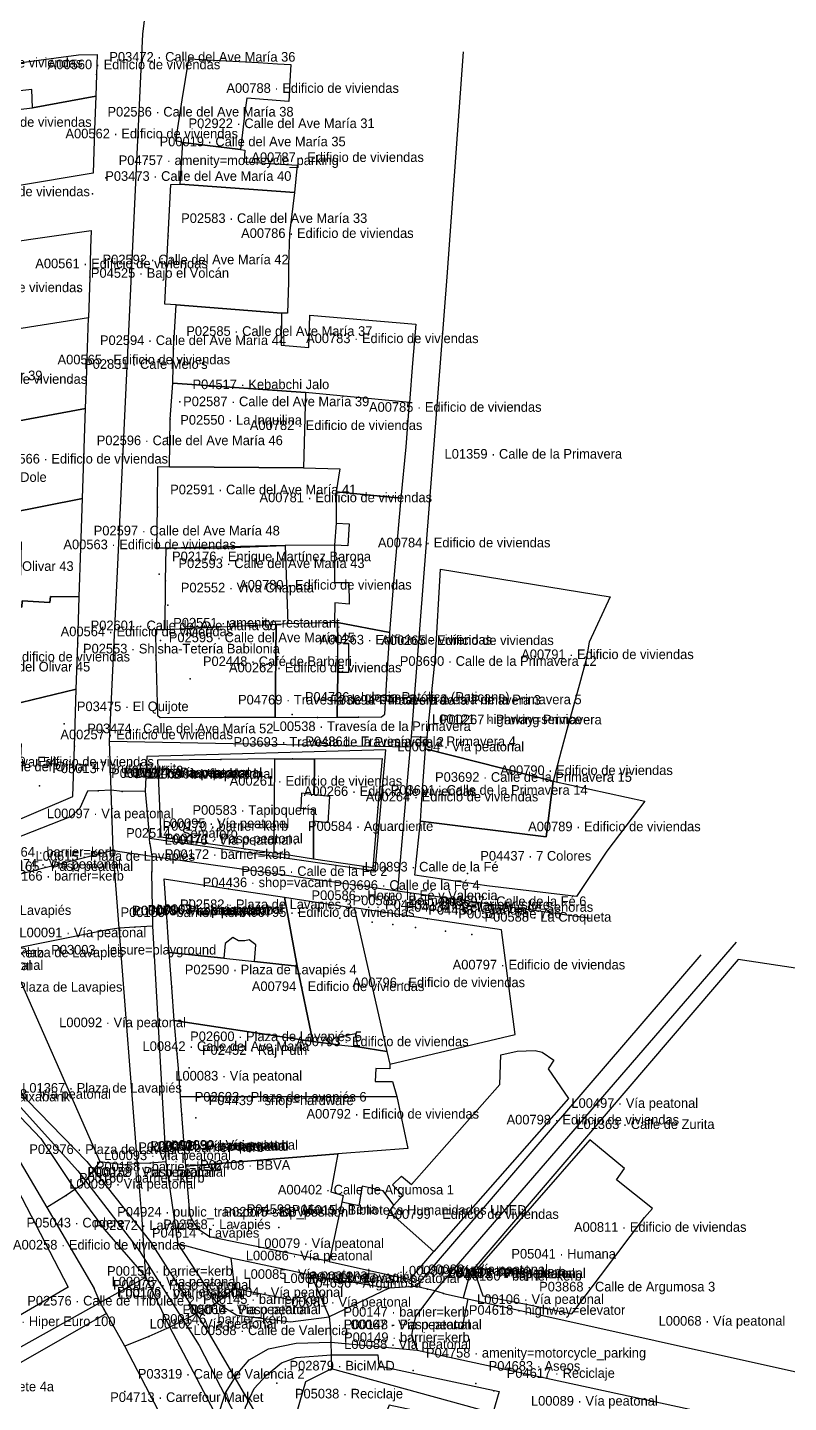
# Model space of a CAD drawing. Header units: metres. Extents: x 436207 to 441321, y 4465685 to 4475088.
# Drawn here: x 440507.6 to 440626.2, y 4473312.1 to 4473526.3 of the extents above; entities that cross this region are included whole.
import ezdxf

# ---------------------------------------------------------------- set-up
doc = ezdxf.new("R2010")
doc.units = ezdxf.units.M
for name, color, linetype, true_color in [('G_A_EDI', 7, 'CONTINUOUS', 0xa4a4a4), ('G_A_VIA', 7, 'CONTINUOUS', 0x555555), ('G_L_ACC', 7, 'CONTINUOUS', 0xe68241), ('G_L_INF', 7, 'CONTINUOUS', 0x777777), ('G_L_TRA', 7, 'CONTINUOUS', 0x376b91), ('G_L_VIA', 7, 'CONTINUOUS', 0x555555), ('G_P_ACC', 7, 'CONTINUOUS', 0xe68241), ('G_P_BAR', 7, 'CONTINUOUS', 0x333333), ('G_P_COM', 7, 'CONTINUOUS', 0xce3b37), ('G_P_EQU', 7, 'CONTINUOUS', 0x8e5aa4), ('G_P_MOB', 7, 'CONTINUOUS', 0x268c9e), ('G_P_PAT', 7, 'CONTINUOUS', 0xa63603), ('G_P_TRA', 7, 'CONTINUOUS', 0x376b91), ('G_P_UMB', 7, 'CONTINUOUS', 0x9e6a39), ('G_P_VER', 7, 'CONTINUOUS', 0x4d745d), ('T_A_EDI', 7, 'CONTINUOUS', 0xa4a4a4), ('T_L_ACC', 7, 'CONTINUOUS', 0xe68241), ('T_L_INF', 7, 'CONTINUOUS', 0x777777), ('T_L_VIA', 7, 'CONTINUOUS', 0x555555), ('T_P_ACC', 7, 'CONTINUOUS', 0xe68241), ('T_P_BAR', 7, 'CONTINUOUS', 0x333333), ('T_P_COM', 7, 'CONTINUOUS', 0xce3b37), ('T_P_EQU', 7, 'CONTINUOUS', 0x8e5aa4), ('T_P_MOB', 7, 'CONTINUOUS', 0x268c9e), ('T_P_PAT', 7, 'CONTINUOUS', 0xa63603), ('T_P_TRA', 7, 'CONTINUOUS', 0x376b91), ('T_P_UMB', 7, 'CONTINUOUS', 0x9e6a39), ('T_P_VER', 7, 'CONTINUOUS', 0x4d745d)]:
    doc.layers.add(name, color=color, linetype=linetype, true_color=true_color)

msp = doc.modelspace()

# ---------------------------------------------------------------- linework, layer by layer
at = {"layer": 'G_A_EDI'}
for points in [[(440518.47, 4473522.09), (440518.36, 4473518.96), (440518.25, 4473515.58), (440508.41, 4473513.75), (440508.28, 4473516.6), (440504.09, 4473516.17), (440504.4, 4473513.29), (440500.02, 4473512.79), (440498.9, 4473519.81), (440515.56, 4473522.04)], [(440531.81, 4473508.39), (440530.7, 4473508.61), (440531.72, 4473515.01), (440532.23, 4473518.2), (440532.75, 4473521.4), (440543.57, 4473520.81), (440546.55, 4473520.64), (440548.61, 4473520.52), (440548.44, 4473517.09), (440548.42, 4473516.67), (440548.33, 4473514.76), (440541.76, 4473515.27), (440541.54, 4473513.43), (440540.77, 4473507.28)], [(440518.25, 4473515.58), (440518.07, 4473510.41), (440517.83, 4473503.61), (440505.73, 4473501.57), (440504.4, 4473513.29), (440508.41, 4473513.75)], [(440531.39, 4473501.85), (440531.81, 4473508.39), (440540.77, 4473507.28), (440541.47, 4473507.17), (440541.34, 4473505.37), (440549.64, 4473504.81), (440549.22, 4473500.57)], [(440530.78, 4473483.1), (440529, 4473483.18), (440529.55, 4473493.83), (440529.96, 4473501.82), (440531.39, 4473501.85), (440549.22, 4473500.57), (440548.45, 4473494.19), (440548.26, 4473489.18), (440548.25, 4473486.6), (440548.1, 4473481.77), (440547.17, 4473481.76)], [(440517.54, 4473494.65), (440517.45, 4473491.89), (440517.31, 4473487.39), (440517.11, 4473481.05), (440504.66, 4473479.1), (440504.52, 4473482.48), (440502.75, 4473482.18), (440502.92, 4473478.8), (440497.07, 4473477.92), (440496.63, 4473483.47), (440499.73, 4473483.93), (440499.5, 4473486.16), (440496.47, 4473485.66), (440496.03, 4473491.1), (440499.58, 4473491.76), (440502.35, 4473492.48), (440502.41, 4473488.89), (440504.4, 4473489.23), (440504.17, 4473492.72)], [(440530.25, 4473470.88), (440530.35, 4473476.24), (440530.78, 4473483.1), (440547.17, 4473481.76), (440547.14, 4473476.79), (440551.46, 4473476.43), (440551.58, 4473481.46), (440568.09, 4473480.08), (440567.6, 4473473.98), (440567.11, 4473467.87), (440550.91, 4473469.43)], [(440516.65, 4473466.93), (440516.79, 4473471.19), (440516.9, 4473474.81), (440517.11, 4473481.05), (440504.66, 4473479.1), (440502.92, 4473478.8), (440497.07, 4473477.92), (440493.89, 4473477.34), (440494.69, 4473472.42), (440500.54, 4473473.38), (440500.72, 4473472.6), (440504.77, 4473473.24), (440504.76, 4473472.75), (440503.8, 4473472.63), (440503.76, 4473470.68), (440500.54, 4473470.04), (440500.74, 4473469.21), (440495.34, 4473468.21), (440496.17, 4473463.13), (440502.08, 4473464.21)], [(440529.73, 4473457.85), (440529.86, 4473465.28), (440530.25, 4473470.88), (440550.91, 4473469.43), (440550.59, 4473457.7)], [(440565.83, 4473452.94), (440566.6, 4473460.95), (440567.11, 4473467.87), (440550.91, 4473469.43), (440550.59, 4473457.7), (440556.27, 4473457.54), (440555.72, 4473453.92)], [(440484.21, 4473460.95), (440485.41, 4473453.49), (440486.47, 4473446.99), (440497.95, 4473449.28), (440497.74, 4473450.44), (440497.06, 4473450.35), (440496.8, 4473451.84), (440505.1, 4473453.29), (440505.37, 4473451.88), (440504.12, 4473451.51), (440504.38, 4473450.56), (440516.19, 4473452.9), (440516.4, 4473459.21), (440516.65, 4473466.93), (440502.08, 4473464.21), (440502.24, 4473463.33), (440503.45, 4473463.56), (440503.81, 4473461.84), (440495.54, 4473460.19), (440495.21, 4473462), (440496.02, 4473462.24), (440495.77, 4473463.05)], [(440529.19, 4473445.15), (440527.78, 4473445.18), (440527.84, 4473451.55), (440527.91, 4473457.91), (440529.73, 4473457.85), (440550.59, 4473457.7), (440556.27, 4473457.54), (440555.72, 4473453.92), (440555.67, 4473449.08), (440555.42, 4473445.65), (440547.77, 4473445.59)], [(440501.88, 4473444.93), (440506.63, 4473446.14), (440506.51, 4473440.97), (440502.06, 4473441.07), (440502.3, 4473436.25), (440506.75, 4473435.96), (440506.77, 4473436.94), (440511.1, 4473436.7), (440511.22, 4473437.61), (440515.67, 4473437.57), (440515.93, 4473445.15), (440516.19, 4473452.9), (440504.38, 4473450.56), (440501.68, 4473450.03)], [(440564.04, 4473432.04), (440564.77, 4473441.05), (440565.83, 4473452.94), (440555.72, 4473453.92), (440555.67, 4473449.08), (440557.72, 4473448.93), (440557.49, 4473445.53), (440555.42, 4473445.65), (440555.43, 4473439.81), (440557.65, 4473439.83), (440557.71, 4473436.44), (440555.5, 4473436.67), (440555.46, 4473433.56), (440555.91, 4473433.57)], [(440529.04, 4473432.45), (440529.13, 4473440.06), (440529.19, 4473445.15), (440538.11, 4473445.22), (440547.77, 4473445.59), (440548.19, 4473433.36), (440546.33, 4473433.26)], [(440569.62, 4473413.9), (440569.86, 4473415.71), (440571.18, 4473428.31), (440571.94, 4473441.91), (440598.36, 4473437.56), (440595.08, 4473430.53), (440594.64, 4473427.8), (440593.58, 4473423.97), (440591.62, 4473416.88), (440590.72, 4473413.6), (440589.48, 4473408.88)], [(440515.22, 4473423.19), (440515.45, 4473430.38), (440515.67, 4473437.57), (440511.22, 4473437.61), (440511.1, 4473436.7), (440506.77, 4473436.94), (440506.75, 4473435.96), (440502.3, 4473436.25), (440502.71, 4473434.6), (440502.68, 4473432.42), (440506.22, 4473432.2), (440506.11, 4473428.41), (440502.66, 4473428.5), (440502.68, 4473428.17), (440502.75, 4473426.29), (440503.03, 4473420.26), (440503.16, 4473420.31)], [(440546.33, 4473433.26), (440529.04, 4473432.45), (440527.53, 4473432.46), (440527.63, 4473428.51), (440527.87, 4473419.14), (440528.26, 4473418.78), (440538.41, 4473418.81), (440546.21, 4473418.83)], [(440546.21, 4473418.83), (440552.8, 4473418.77), (440555.85, 4473418.84), (440555.93, 4473425.78), (440555.94, 4473430.54), (440555.91, 4473433.57), (440555.46, 4473433.56), (440548.19, 4473433.36), (440546.33, 4473433.26)], [(440555.85, 4473418.84), (440559.15, 4473418.85), (440562.77, 4473418.86), (440563.29, 4473419.28), (440563.61, 4473424.83), (440564.04, 4473432.04), (440555.91, 4473433.57), (440555.94, 4473430.54), (440557.63, 4473430.37), (440557.63, 4473425.77), (440555.93, 4473425.78)], [(440504.37, 4473402.06), (440514.7, 4473406.48), (440514.93, 4473414.33), (440515.03, 4473417.75), (440515.22, 4473423.19), (440503.16, 4473420.31), (440503.6, 4473415.17), (440505.74, 4473415.54), (440505.69, 4473414.92), (440506.64, 4473414.68), (440506.51, 4473412.38), (440505.6, 4473412.44), (440505.63, 4473411.01), (440503.95, 4473410.24), (440503.99, 4473409.93), (440504.32, 4473408.01)], [(440568.85, 4473402.64), (440569.1, 4473406.76), (440569.62, 4473413.9), (440589.48, 4473408.88), (440588.41, 4473400.18)], [(440546.16, 4473412.32), (440537.71, 4473412.23), (440527.88, 4473412.13), (440528.36, 4473400.19), (440546.02, 4473397.7)], [(440546.16, 4473412.32), (440548.9, 4473412.33), (440552.34, 4473412.35), (440552.26, 4473406.73), (440550.32, 4473406.97), (440550.19, 4473404.66), (440552.24, 4473404.45), (440552.18, 4473402.69), (440552.19, 4473396.73), (440546.02, 4473397.7)], [(440552.34, 4473412.35), (440562.86, 4473412.4), (440562.2, 4473404.74), (440561.4, 4473395.35), (440552.19, 4473396.73), (440552.18, 4473402.69), (440554.43, 4473402.4), (440554.69, 4473406.48), (440552.26, 4473406.73)], [(440567.96, 4473394.23), (440568.85, 4473402.64), (440588.41, 4473400.18), (440589.48, 4473408.88), (440603.75, 4473405.72), (440597.88, 4473397.95), (440593.11, 4473390.89), (440579.19, 4473392.55)], [(440529.7, 4473382.17), (440529.38, 4473386.93), (440528.89, 4473393.62), (440538.94, 4473392.1), (440547.66, 4473390.79), (440549.61, 4473380.04), (440542.99, 4473380.74), (440543.18, 4473383.35), (440542.13, 4473384.15), (440541.47, 4473383.99), (440540.49, 4473383.98), (440539.61, 4473384.48), (440538.38, 4473383.56), (440538.21, 4473381.26)], [(440547.66, 4473390.79), (440553.29, 4473389.93), (440558.52, 4473389.13), (440563.61, 4473366.74), (440559.06, 4473367.46), (440558.71, 4473369.5), (440555.89, 4473368.94), (440556.07, 4473367.76), (440552.04, 4473368.32), (440549.61, 4473380.04)], [(440583.6, 4473369.38), (440581.44, 4473385.68), (440569.93, 4473387.41), (440558.52, 4473389.13), (440563.61, 4473366.74), (440564.06, 4473364.77)], [(440530.48, 4473371.55), (440530.12, 4473376.76), (440529.7, 4473382.17), (440538.21, 4473381.26), (440542.99, 4473380.74), (440549.61, 4473380.04), (440552.04, 4473368.32)], [(440531.47, 4473359.67), (440531.13, 4473364.12), (440530.95, 4473366.36), (440530.48, 4473371.55), (440552.04, 4473368.32), (440556.07, 4473367.76), (440559.06, 4473367.46), (440563.61, 4473366.74), (440564.06, 4473364.77), (440564.07, 4473364.05), (440561.86, 4473364.1), (440561.75, 4473362.05), (440564.46, 4473362.09), (440565.17, 4473359.72)], [(440482.55, 4473368.59), (440503.83, 4473349.57), (440513.96, 4473330.04), (440505.58, 4473325.17), (440482.54, 4473311.8), (440469.71, 4473304.35), (440465.11, 4473311.97), (440496.39, 4473330.28), (440493.12, 4473337.5), (440469, 4473359.51), (440470.17, 4473360.3), (440473.98, 4473362.79), (440475.07, 4473363.51), (440477.54, 4473361.09), (440479.57, 4473363.32), (440477.43, 4473365.19)], [(440583.9, 4473366.78), (440586.67, 4473366.88), (440587.79, 4473366.63), (440589.59, 4473365.39), (440588.71, 4473364.05), (440591.86, 4473359.42), (440570.92, 4473335.59), (440563.94, 4473341.76), (440564.66, 4473342.8), (440566.02, 4473344.3), (440564.49, 4473345.95), (440565.85, 4473347.34), (440567.43, 4473346), (440581.18, 4473361.6), (440581.33, 4473366.25)], [(440532.29, 4473348.9), (440531.67, 4473356.94), (440531.47, 4473359.67), (440565.17, 4473359.72), (440566.84, 4473351.63), (440555.98, 4473350.81)], [(440595.23, 4473352.99), (440577.24, 4473332.43), (440578.54, 4473328.66), (440585.31, 4473327.36), (440592.4, 4473325.85), (440603.74, 4473340.87), (440604.97, 4473342.3), (440599.34, 4473346.77), (440600.63, 4473348.49)], [(440532.29, 4473348.9), (440555.98, 4473350.81), (440554.85, 4473344.87), (440556.77, 4473344.31), (440556.57, 4473343.27), (440554.61, 4473334.02), (440535.97, 4473337.88), (440534.36, 4473338.95), (440533.59, 4473339.98), (440533.1, 4473340.85), (440532.88, 4473341.67)], [(440554.61, 4473334.02), (440567.19, 4473331.23), (440570.92, 4473335.59), (440563.94, 4473341.76), (440564.66, 4473342.8), (440563.02, 4473345.04), (440559.73, 4473345.77), (440559.23, 4473342.7), (440556.57, 4473343.27)]]:
    msp.add_lwpolyline(points, close=True, dxfattribs=at)
at = {"layer": 'G_A_VIA'}
msp.add_lwpolyline([(440561.25, 4473273.89), (440558.84, 4473272.63), (440556.38, 4473271.35), (440543.71, 4473299.5), (440541.28, 4473304.73), (440540.95, 4473307.36), (440541.55, 4473311.34), (440542.92, 4473314.26), (440544.84, 4473316.31), (440547.18, 4473318.25), (440549.44, 4473319.07), (440554.93, 4473319.47), (440562.21, 4473319.47), (440562.32, 4473317.76), (440581.07, 4473313.79), (440580.09, 4473310.4), (440579.5, 4473308.37), (440563.95, 4473311.62), (440561.77, 4473306.11), (440559.37, 4473300.02), (440569.28, 4473296.51)], close=True, dxfattribs=at)
at = {"layer": 'G_L_ACC'}
msp.add_lwpolyline([(440549.12, 4473327.96), (440541.79, 4473329.38)], dxfattribs=at)
at = {"layer": 'G_L_INF'}
for points in [[(440520.98, 4473398.04), (440520.64, 4473407.46), (440520.37, 4473415.1), (440525.6, 4473525.25), (440527.64, 4473541.96), (440530.52, 4473553.14), (440548.32, 4473583.88), (440576.7, 4473635.15), (440582.24, 4473672.24), (440582.8, 4473676.14), (440588.49, 4473701), (440590.74, 4473717.09), (440590.56, 4473726.34), (440585.78, 4473763.14)], [(440575.5, 4473522.47), (440572.91, 4473487.45), (440567.4, 4473415.81), (440567.22, 4473414.23), (440565.27, 4473391.78)], [(440520.37, 4473415.1), (440567.22, 4473414.23)], [(440520.98, 4473398.04), (440500.55, 4473392.87), (440492.63, 4473391.34)], [(440526.04, 4473331.61), (440525.46, 4473340.58), (440524.73, 4473349.27), (440521.91, 4473385.95), (440520.98, 4473398.04)], [(440520.98, 4473398.04), (440526.97, 4473397.19), (440565.27, 4473391.78), (440595.3, 4473387.54)], [(440481.29, 4473383.2), (440486.56, 4473377.46), (440509.68, 4473353.2), (440514.99, 4473345.24), (440519.59, 4473339.02), (440526.04, 4473331.61)], [(440618.02, 4473383.78), (440571.05, 4473329.48), (440568.06, 4473325.45), (440567.64, 4473323.76), (440567.43, 4473322.5), (440568.33, 4473320.23)], [(440375.52, 4473247.27), (440379.85, 4473249.74), (440382.42, 4473251.21), (440396.4, 4473258.73), (440456.16, 4473292.58), (440518.93, 4473327.65), (440526.04, 4473331.61)]]:
    msp.add_lwpolyline(points, dxfattribs=at)
at = {"layer": 'G_L_TRA'}
for points in [[(440389.87, 4473542.75), (440394.56, 4473518.38), (440400.67, 4473496.25), (440407.38, 4473478.23), (440418.37, 4473456.74), (440438.4, 4473425.87), (440457.65, 4473403.46), (440479.11, 4473383.63), (440492.36, 4473373.35), (440505.69, 4473361.07), (440516.87, 4473349.58), (440526.77, 4473337.07), (440535.91, 4473322.73), (440544.84, 4473307.43)], [(440387.52, 4473541.87), (440392.51, 4473517.97), (440398.62, 4473495.85), (440405.42, 4473478.16), (440416.87, 4473455.62), (440436.45, 4473424.76), (440455.9, 4473401.57), (440477.46, 4473382.22), (440491.3, 4473371.94), (440504.67, 4473360.16), (440515.45, 4473348.16), (440525, 4473335.74), (440534.38, 4473320.92), (440541.81, 4473306.45)]]:
    msp.add_lwpolyline(points, dxfattribs=at)
at = {"layer": 'G_L_VIA'}
for points in [[(440567.4, 4473415.81), (440569.86, 4473415.71)], [(440526.63, 4473399.98), (440561.78, 4473394.89), (440563.42, 4473413.72), (440526.21, 4473412.69), (440525.94, 4473407.28), (440526.63, 4473399.98)], [(440522.38, 4473407.27), (440520.64, 4473407.46), (440518.64, 4473407.35)], [(440518.64, 4473407.35), (440516.94, 4473407.28), (440515.77, 4473404.64), (440514.44, 4473403.36), (440499.06, 4473397.35), (440499.85, 4473395.09)], [(440525.94, 4473407.28), (440522.38, 4473407.27)], [(440526.66, 4473399.14), (440526.63, 4473399.98)], [(440526.66, 4473399.14), (440526.97, 4473397.19), (440526.99, 4473394.75)], [(440537.1, 4473327.59), (440531.08, 4473336.78), (440529.24, 4473349.54), (440527.16, 4473386.28), (440526.99, 4473394.75)], [(440501.05, 4473391.37), (440504.41, 4473382.55), (440518.86, 4473349.58), (440522.87, 4473349.09)], [(440524.31, 4473386.09), (440521.91, 4473385.95), (440520.11, 4473385.69)], [(440527.16, 4473386.28), (440524.31, 4473386.09)], [(440520.11, 4473385.69), (440504.41, 4473382.55), (440488.6, 4473379.39)], [(440568.15, 4473330.14), (440612.53, 4473381.78)], [(440474.76, 4473381.1), (440482.29, 4473373.68), (440505.97, 4473350.39), (440510.61, 4473342.45), (440518.01, 4473329.8)], [(440634.59, 4473315.2), (440662.3, 4473374.44), (440618.3, 4473381.08), (440576.58, 4473332.27), (440575.46, 4473328.36)], [(440518.86, 4473349.58), (440516.26, 4473346.07)], [(440526.74, 4473349.37), (440524.73, 4473349.27), (440522.87, 4473349.09)], [(440529.24, 4473349.54), (440526.74, 4473349.37)], [(440516.26, 4473346.07), (440514.99, 4473345.24), (440513.63, 4473344.32)], [(440513.63, 4473344.32), (440510.61, 4473342.45)], [(440551.79, 4473331.91), (440539.32, 4473334.57), (440531.08, 4473336.78)], [(440539.93, 4473329.85), (440539.32, 4473334.57)], [(440537.21, 4473309.66), (440529.77, 4473323.82), (440526.04, 4473331.61)], [(440551.79, 4473331.91), (440563.93, 4473329.86), (440554.58, 4473325.43), (440554.82, 4473323.44)], [(440551.79, 4473331.91), (440554.58, 4473325.43)], [(440519.55, 4473326.56), (440518.93, 4473327.65), (440518.01, 4473329.8)], [(440541.79, 4473329.38), (440539.93, 4473329.85), (440537.1, 4473327.59)], [(440569.91, 4473329.71), (440568.15, 4473330.14), (440563.93, 4473329.86)], [(440572.39, 4473329.05), (440571.05, 4473329.48), (440569.91, 4473329.71)], [(440572.39, 4473329.05), (440575.46, 4473328.36), (440576.23, 4473328.19), (440634.59, 4473315.2), (440635.45, 4473315.01)], [(440576.23, 4473328.19), (440575.25, 4473323.54), (440574.36, 4473323.72)], [(440519.92, 4473325.9), (440519.55, 4473326.56)], [(440537.1, 4473327.59), (440532.96, 4473325.41)], [(440537.1, 4473327.59), (440540.23, 4473325.66), (440548.58, 4473324.61), (440554.58, 4473325.43)], [(440522.76, 4473320.84), (440519.92, 4473325.9), (440459.98, 4473291.7), (440477.83, 4473264.7), (440521.39, 4473198.28), (440522.73, 4473197.57), (440524.68, 4473197.48), (440526.87, 4473198.37), (440551.53, 4473241.17), (440555.46, 4473248.57), (440555.44, 4473250.45), (440536.32, 4473294.81), (440535.85, 4473295.7), (440522.76, 4473320.84)], [(440532.96, 4473325.41), (440529.77, 4473323.82), (440526.51, 4473322.33)], [(440526.51, 4473322.33), (440522.76, 4473320.84)], [(440554.82, 4473323.44), (440554.86, 4473321.48), (440554.93, 4473319.47)], [(440537.21, 4473309.66), (440538.46, 4473313.57), (440540.38, 4473316.64), (440542.13, 4473318.69), (440545.18, 4473320.43), (440549.49, 4473321.31), (440554.86, 4473321.48), (440568.33, 4473320.23), (440632.85, 4473306.26), (440639.99, 4473304.71), (440772.61, 4473276.28), (440784.44, 4473273.58), (440797.22, 4473270.72), (440867.43, 4473256.26), (440873.01, 4473254.07), (440876.37, 4473251.48), (440878.9, 4473248.41)], [(440554.93, 4473319.47), (440554.98, 4473317.32)], [(440584.09, 4473217.31), (440585.77, 4473216.23), (440588.08, 4473216.74), (440589.85, 4473218.04), (440625.69, 4473295.68), (440626.77, 4473300.42), (440623.91, 4473301.18), (440580.09, 4473310.4), (440554.98, 4473317.32), (440550.93, 4473315.3), (440547.43, 4473303.3), (440548.32, 4473300.92), (440558.84, 4473272.63), (440573.39, 4473240.75), (440584.09, 4473217.31)]]:
    msp.add_lwpolyline(points, dxfattribs=at)
at = {"layer": 'G_P_ACC'}
for p in [(440520.64, 4473407.46), (440520.98, 4473398.04), (440526.97, 4473397.19), (440521.91, 4473385.95), (440524.73, 4473349.27), (440514.99, 4473345.24), (440571.05, 4473329.48), (440518.93, 4473327.65), (440529.77, 4473323.82), (440554.86, 4473321.48)]:
    msp.add_point(p, dxfattribs=at)
at = {"layer": 'G_P_BAR'}
for p in [(440518.64, 4473407.35), (440522.38, 4473407.27), (440526.66, 4473399.14), (440526.99, 4473394.75), (440524.31, 4473386.09), (440520.11, 4473385.69), (440522.87, 4473349.09), (440526.74, 4473349.37), (440516.26, 4473346.07), (440513.63, 4473344.32), (440518.01, 4473329.8), (440569.91, 4473329.71), (440572.39, 4473329.05), (440519.55, 4473326.56), (440532.96, 4473325.41), (440526.51, 4473322.33), (440554.82, 4473323.44), (440554.93, 4473319.47)]:
    msp.add_point(p, dxfattribs=at)
at = {"layer": 'G_P_COM'}
for p in [(440515.49, 4473485.29), (440576.15, 4473394.48), (440532.91, 4473390.35), (440549.85, 4473388.34), (440561.3, 4473386.91), (440564.52, 4473386.51), (440572.74, 4473385.48), (440533.84, 4473356.39), (440580.99, 4473332.48)]:
    msp.add_point(p, dxfattribs=at)
at = {"layer": 'G_P_EQU'}
for p in [(440530.7, 4473508.61), (440519.82, 4473502.85), (440514.44, 4473471.1), (440531.32, 4473467.94), (440529.41, 4473462.4), (440528.31, 4473430.8), (440514.26, 4473426.76), (440532.94, 4473424.8), (440513.31, 4473417.77), (440569.86, 4473415.71), (440509.48, 4473408.11), (440531.32, 4473401.62), (440549.3, 4473399.11), (440556.25, 4473387.54), (440568.06, 4473386.06), (440576.81, 4473384.97), (440532.79, 4473364.22), (440532.5, 4473346.32), (440536.15, 4473339.03), (440546.79, 4473339.31), (440567.69, 4473317.06), (440546.43, 4473315.05)]:
    msp.add_point(p, dxfattribs=at)
at = {"layer": 'G_P_MOB'}
for p in [(440526.19, 4473505.77), (440577.45, 4473315.01), (440580.27, 4473313.9)]:
    msp.add_point(p, dxfattribs=at)
at = {"layer": 'G_P_PAT'}
for p in [(440528.13, 4473441.13), (440548.83, 4473419.24), (440539.77, 4473339.44)]:
    msp.add_point(p, dxfattribs=at)
at = {"layer": 'G_P_TRA'}
for p in [(440519.59, 4473339.02), (440515.89, 4473336.93), (440526.77, 4473337.07), (440525, 4473335.74), (440549.4, 4473328.85), (440549.12, 4473327.96), (440574.36, 4473323.72)]:
    msp.add_point(p, dxfattribs=at)
at = {"layer": 'G_P_UMB'}
for p in [(440518.36, 4473518.96), (440518.07, 4473510.41), (440517.73, 4473500.39), (440529.55, 4473493.83), (440517.31, 4473487.39), (440530.35, 4473476.24), (440516.9, 4473474.81), (440529.86, 4473465.28), (440516.4, 4473459.21), (440527.84, 4473451.55), (440515.93, 4473445.15), (440529.13, 4473440.06), (440529.5, 4473436.27), (440515.45, 4473430.38), (440527.63, 4473428.51), (440563.61, 4473424.83), (440538.41, 4473418.81), (440552.8, 4473418.77), (440559.15, 4473418.85), (440514.93, 4473414.33), (440537.71, 4473412.23), (440548.9, 4473412.33), (440569.1, 4473406.76), (440562.2, 4473404.74), (440538.94, 4473392.1), (440553.29, 4473389.93), (440529.38, 4473386.93), (440569.93, 4473387.41), (440530.12, 4473376.76), (440530.95, 4473366.36), (440531.67, 4473356.94), (440585.31, 4473327.36), (440522.8, 4473313.78)]:
    msp.add_point(p, dxfattribs=at)
at = {"layer": 'G_P_VER'}
msp.add_point((440509.31, 4473379.85), dxfattribs=at)

# ---------------------------------------------------------------- texts
at = {"layer": 'T_A_EDI'}
for s, p in [('A00718 · Edificio de viviendas', (440489.29, 4473520.06)), ('A00560 · Edificio de viviendas', (440510.77, 4473519.78)), ('A00788 · Edificio de viviendas', (440538.6, 4473516.1)), ('A00717 · Edificio de viviendas', (440490.73, 4473510.81)), ('A00562 · Edificio de viviendas', (440513.53, 4473509.01)), ('A00787 · Edificio de viviendas', (440542.49, 4473505.33)), ('A00715 · Edificio de viviendas', (440490.46, 4473499.99)), ('A00786 · Edificio de viviendas', (440540.89, 4473493.5)), ('A00561 · Edificio de viviendas', (440508.83, 4473488.77)), ('A00714 · Edificio de viviendas', (440489.35, 4473485.05)), ('A00783 · Edificio de viviendas', (440551.01, 4473477.11)), ('A00565 · Edificio de viviendas', (440512.3, 4473473.8)), ('A00713 · Edificio de viviendas', (440490.04, 4473470.77)), ('A00785 · Edificio de viviendas', (440560.81, 4473466.41)), ('A00782 · Edificio de viviendas', (440542.25, 4473463.57)), ('A00566 · Edificio de viviendas', (440502.63, 4473458.35)), ('A00781 · Edificio de viviendas', (440543.76, 4473452.32)), ('A00563 · Edificio de viviendas', (440513.21, 4473445)), ('A00784 · Edificio de viviendas', (440562.2, 4473445.29)), ('A00780 · Edificio de viviendas', (440540.58, 4473438.71)), ('A00564 · Edificio de viviendas', (440512.78, 4473431.44)), ('A00263 · Edificio de viviendas', (440553.11, 4473430.16)), ('A00265 · Edificio de viviendas', (440562.72, 4473430.07)), ('A00567 · Edificio de viviendas', (440496.71, 4473427.51)), ('A00791 · Edificio de viviendas', (440584.52, 4473427.88)), ('A00262 · Edificio de viviendas', (440539, 4473425.82)), ('A00257 · Edificio de viviendas', (440512.74, 4473415.39)), ('A00259 · Edificio de viviendas', (440500.43, 4473411.16)), ('A00261 · Edificio de viviendas', (440539.11, 4473408.16)), ('A00790 · Edificio de viviendas', (440581.26, 4473409.82)), ('A00266 · Edificio de viviendas', (440550.65, 4473406.56)), ('A00264 · Edificio de viviendas', (440560.31, 4473405.71)), ('A00789 · Edificio de viviendas', (440585.6, 4473401.06)), ('A00795 · Edificio de viviendas', (440541.02, 4473387.71)), ('A00797 · Edificio de viviendas', (440573.84, 4473379.53)), ('A00794 · Edificio de viviendas', (440542.56, 4473376.16)), ('A00796 · Edificio de viviendas', (440558.24, 4473376.77)), ('A00793 · Edificio de viviendas', (440549.45, 4473367.57)), ('A00792 · Edificio de viviendas', (440551.08, 4473356.29)), ('A00798 · Edificio de viviendas', (440582.24, 4473355.38)), ('A00402 · Calle de Argumosa 1', (440546.61, 4473344.47)), ('A00799 · Edificio de viviendas', (440563.51, 4473340.67)), ('A00811 · Edificio de viviendas', (440592.74, 4473338.65)), ('A00258 · Edificio de viviendas', (440505.36, 4473335.89))]:
    msp.add_text(s, height=1.5, dxfattribs=at).set_placement(p)
at = {"layer": 'T_L_ACC'}
msp.add_text('L00688 · Escaleras', height=1.5, dxfattribs=at).set_placement((440547.46, 4473330.67))
at = {"layer": 'T_L_INF'}
for s, p in [('L01359 · Calle de la Primavera', (440572.58, 4473459.11)), ('L00538 · Travesía de la Primavera', (440545.79, 4473416.67)), ('L00615 · Plaza de Lavapiés', (440508.86, 4473396.46)), ('L00893 · Calle de la Fé', (440560.14, 4473394.79)), ('L00817 · Plaza de Lavapiés', (440489.57, 4473388.02)), ('L00842 · Calle del Ave María', (440525.54, 4473366.83)), ('L01367 · Plaza de Lavapiés', (440506.79, 4473360.33)), ('L01363 · Calle de Zurita', (440593.11, 4473354.67))]:
    msp.add_text(s, height=1.5, dxfattribs=at).set_placement(p)
at = {"layer": 'T_L_VIA'}
for s, p in [('L00121 · highway=service', (440570.63, 4473417.76)), ('L00094 · Vía peatonal', (440565.23, 4473413.51)), ('L00077 · Vía peatonal', (440522.52, 4473409.46)), ('L00096 · Vía peatonal', (440526.16, 4473409.27)), ('L00097 · Vía peatonal', (440510.63, 4473403.09)), ('L00095 · Vía peatonal', (440528.65, 4473401.56)), ('L00076 · Vía peatonal', (440528.97, 4473398.96)), ('L00074 · Vía peatonal', (440502.44, 4473395.23)), ('L00075 · Vía peatonal', (440524.2, 4473387.97)), ('L00084 · Vía peatonal', (440527.74, 4473388.18)), ('L00091 · Vía peatonal', (440506.36, 4473384.54)), ('L00073 · Vía peatonal', (440488.48, 4473379.4)), ('L00092 · Vía peatonal', (440512.55, 4473370.53)), ('L00083 · Vía peatonal', (440530.64, 4473362.22)), ('L00098 · Vía peatonal', (440500.86, 4473359.38)), ('L00497 · Vía peatonal', (440592.34, 4473357.96)), ('L00071 · Vía peatonal', (440526.8, 4473351.28)), ('L00090 · Vía peatonal', (440529.99, 4473351.45)), ('L00093 · Vía peatonal', (440519.56, 4473349.82)), ('L00072 · Vía peatonal', (440516.94, 4473347.21)), ('L00099 · Vía peatonal', (440514.12, 4473345.39)), ('L00079 · Vía peatonal', (440543.39, 4473336.13)), ('L00086 · Vía peatonal', (440541.62, 4473334.21)), ('L00085 · Vía peatonal', (440541.26, 4473331.32)), ('L00080 · Vía peatonal', (440565.92, 4473331.85)), ('L00082 · Vía peatonal', (440568.94, 4473332.06)), ('L00069 · Vía peatonal', (440573.16, 4473331.44)), ('L00078 · Vía peatonal', (440520.72, 4473330.15)), ('L00087 · Vía peatonal', (440555.19, 4473330.67)), ('L00103 · Vía peatonal', (440521.74, 4473328.23)), ('L00004 · Vía peatonal', (440537.03, 4473328.5)), ('L00081 · Vía peatonal', (440547.59, 4473326.99)), ('L00106 · Vía peatonal', (440577.65, 4473327.42)), ('L00066 · Vía peatonal', (440531.76, 4473325.82)), ('L00102 · Vía peatonal', (440526.64, 4473323.58)), ('L00588 · Calle de Valencia', (440533.48, 4473322.56)), ('L00067 · Vía peatonal', (440556.87, 4473323.46)), ('L00068 · Vía peatonal', (440605.92, 4473324.03)), ('L00088 · Vía peatonal', (440556.95, 4473320.4)), ('L00089 · Vía peatonal', (440586.04, 4473311.57))]:
    msp.add_text(s, height=1.5, dxfattribs=at).set_placement(p)
at = {"layer": 'T_P_ACC'}
for s, p in [('P00174 · Paso peatonal', (440522.64, 4473409.46)), ('P02514 · Semáforo', (440522.98, 4473400.04)), ('P00171 · Paso peatonal', (440528.97, 4473399.19)), ('P00165 · Paso peatonal', (440502.55, 4473394.87)), ('P00168 · Paso peatonal', (440523.91, 4473387.95)), ('P00162 · Paso peatonal', (440488.56, 4473379.46)), ('P00156 · Paso peatonal', (440526.73, 4473351.27)), ('P00159 · Paso peatonal', (440516.99, 4473347.24)), ('P02472 · Paso peatonal', (440573.05, 4473331.48)), ('P00177 · Paso peatonal', (440520.93, 4473329.65)), ('P05014 · Paso peatonal', (440531.77, 4473325.82)), ('P00148 · Paso peatonal', (440556.86, 4473323.48))]:
    msp.add_text(s, height=1.5, dxfattribs=at).set_placement(p)
at = {"layer": 'T_P_BAR'}
for s, p in [('P00175 · barrier=kerb', (440520.64, 4473409.35)), ('P00173 · barrier=kerb', (440524.38, 4473409.27)), ('P00170 · barrier=kerb', (440528.66, 4473401.14)), ('P00164 · barrier=kerb', (440501.85, 4473397.09)), ('P00172 · barrier=kerb', (440528.99, 4473396.75)), ('P00166 · barrier=kerb', (440503.05, 4473393.37)), ('P00169 · barrier=kerb', (440522.11, 4473387.69)), ('P00167 · barrier=kerb', (440526.31, 4473388.09)), ('P00161 · barrier=kerb', (440490.6, 4473381.39)), ('P00157 · barrier=kerb', (440524.87, 4473351.09)), ('P00155 · barrier=kerb', (440528.74, 4473351.37)), ('P00158 · barrier=kerb', (440518.26, 4473348.07)), ('P00160 · barrier=kerb', (440515.63, 4473346.32)), ('P00154 · barrier=kerb', (440520.01, 4473331.8)), ('P00151 · barrier=kerb', (440571.91, 4473331.71)), ('P00150 · barrier=kerb', (440574.39, 4473331.05)), ('P00176 · barrier=kerb', (440521.55, 4473328.56)), ('P00145 · barrier=kerb', (440534.96, 4473327.41)), ('P00147 · barrier=kerb', (440556.82, 4473325.44)), ('P00146 · barrier=kerb', (440528.51, 4473324.33)), ('P00149 · barrier=kerb', (440556.93, 4473321.47))]:
    msp.add_text(s, height=1.5, dxfattribs=at).set_placement(p)
at = {"layer": 'T_P_COM'}
for s, p in [('P04525 · Bajo el Volcán', (440517.49, 4473487.29)), ('P03259 · Mbolo Moy Dole', (440487.41, 4473455.49)), ('P04437 · 7 Colores', (440578.15, 4473396.48)), ('P04436 · shop=vacant', (440534.91, 4473392.35)), ('P00586 · Horno la Fé y Valencia', (440551.85, 4473390.34)), ('P04435 · shop=variety_store', (440563.3, 4473388.91)), ('P04434 · Peluquería de Señoras', (440566.52, 4473388.51)), ('P00587 · The 786', (440574.74, 4473387.48)), ('P02986 · Plaza de Lavapiés', (440497.52, 4473381.43)), ('P04439 · shop=hardware', (440535.84, 4473358.39)), ('P05041 · Humana', (440582.99, 4473334.48)), ('P05044 · Hiper Euro 100', (440499.13, 4473323.96)), ('P04713 · Carrefour Market', (440520.5, 4473312.14))]:
    msp.add_text(s, height=1.5, dxfattribs=at).set_placement(p)
at = {"layer": 'T_P_EQU'}
for s, p in [('P02922 · Calle del Ave María 31', (440532.7, 4473510.61)), ('P04757 · amenity=motorcycle_parking', (440521.82, 4473504.85)), ("P02831 · Café Melo's", (440516.44, 4473473.1)), ('P04517 · Kebabchi Jalo', (440533.32, 4473469.94)), ('P02550 · La Inquilina', (440531.41, 4473464.4)), ('P02551 · amenity=restaurant', (440530.31, 4473432.8)), ('P02553 · Shisha-Tetería Babilonia', (440516.26, 4473428.76)), ('P02448 · Café de Barbieri', (440534.94, 4473426.8)), ('P03475 · El Quijote', (440515.31, 4473419.77)), ('P00267 · Parking Primavera', (440571.86, 4473417.71)), ('P05013 · Brutal Burrito', (440511.48, 4473410.11)), ('P00583 · Tapioquería', (440533.32, 4473403.62)), ('P00584 · Aguardiente', (440551.3, 4473401.11)), ('P00585 · Belmonte', (440558.25, 4473389.54)), ('P04438 · Pianola', (440570.06, 4473388.06)), ('P00588 · La Croqueta', (440578.81, 4473386.97)), ('P02452 · Raj Puth', (440534.79, 4473366.22)), ('P02976 · Plaza de Lavapiés', (440507.9, 4473350.77)), ('P02408 · BBVA', (440534.5, 4473348.32)), ('P02975 · BBVA', (440538.15, 4473341.03)), ('P05015 · Biblioteca Humanidades UNED', (440548.79, 4473341.31)), ('P05043 · Codere', (440507.47, 4473339.33)), ('P04758 · amenity=motorcycle_parking', (440569.69, 4473319.06)), ('P02879 · BiciMAD', (440548.43, 4473317.05))]:
    msp.add_text(s, height=1.5, dxfattribs=at).set_placement(p)
at = {"layer": 'T_P_MOB'}
for s, p in [('P00019 · Calle del Ave María 35', (440528.19, 4473507.77)), ('P04881 · Aparcabicis Plaza de Lavapies', (440486.39, 4473376.06)), ('P04683 · Aseos', (440579.45, 4473317.01)), ('P04617 · Reciclaje', (440582.27, 4473315.9)), ('P05038 · Reciclaje', (440549.27, 4473312.69))]:
    msp.add_text(s, height=1.5, dxfattribs=at).set_placement(p)
at = {"layer": 'T_P_PAT'}
for s, p in [('P02176 · Enrique Martínez Barona', (440530.13, 4473443.13)), ('P04726 · Iglesia Patólica (Paticano)', (440550.83, 4473421.24)), ('P04593 · Manolo Tena', (440541.77, 4473341.44))]:
    msp.add_text(s, height=1.5, dxfattribs=at).set_placement(p)
at = {"layer": 'T_P_TRA'}
for s, p in [('P04924 · public_transport=stop_position', (440521.59, 4473341.02)), ('P02372 · Lavapiés', (440517.89, 4473338.93)), ('P04614 · Lavapiés', (440527, 4473337.74)), ('P02518 · Lavapiés', (440528.77, 4473339.07)), ('P04611 · Lavapiés', (440551.4, 4473330.85)), ('P04696 · Argumosa', (440551.12, 4473329.96)), ('P04618 · highway=elevator', (440576.36, 4473325.72))]:
    msp.add_text(s, height=1.5, dxfattribs=at).set_placement(p)
at = {"layer": 'T_P_UMB'}
for s, p in [('P03472 · Calle del Ave María 36', (440520.36, 4473520.96)), ('P02586 · Calle del Ave María 38', (440520.07, 4473512.41)), ('P03473 · Calle del Ave María 40', (440519.73, 4473502.39)), ('P02583 · Calle del Ave María 33', (440531.55, 4473495.83)), ('P02592 · Calle del Ave María 42', (440519.31, 4473489.39)), ('P02594 · Calle del Ave María 44', (440518.9, 4473476.81)), ('P02585 · Calle del Ave María 37', (440532.35, 4473478.24)), ('P03489 · Calle del Olivar 39', (440484.86, 4473471.33)), ('P02587 · Calle del Ave María 39', (440531.86, 4473467.28)), ('P02596 · Calle del Ave María 46', (440518.4, 4473461.21)), ('P02591 · Calle del Ave María 41', (440529.84, 4473453.55)), ('P02597 · Calle del Ave María 48', (440517.93, 4473447.15)), ('P03476 · Calle del Olivar 43', (440489.71, 4473441.62)), ('P02593 · Calle del Ave María 43', (440531.13, 4473442.06)), ('P02552 · Viva Chapata', (440531.5, 4473438.27)), ('P02601 · Calle del Ave María 50', (440517.45, 4473432.38)), ('P02595 · Calle del Ave María 45', (440529.63, 4473430.51)), ('P03477 · Calle del Olivar 45', (440492.3, 4473425.95)), ('P03690 · Calle de la Primavera 12', (440565.61, 4473426.83)), ('P04769 · Travesía de la Primavera 1', (440540.41, 4473420.81)), ('P04858 · Travesía de la Primavera 5', (440561.15, 4473420.85)), ('P03694 · Travesía de la Primavera 3', (440554.8, 4473420.77)), ('P03474 · Calle del Ave María 52', (440516.93, 4473416.33)), ('P03693 · Travesía de la Primavera 2', (440539.71, 4473414.23)), ('P04861 · Travesía de la Primavera 4', (440550.9, 4473414.33)), ('P03479 · Calle del Olivar 54', (440487.18, 4473411.15)), ('P03478 · Calle del Olivar 47', (440494.87, 4473410.4)), ('P03692 · Calle de la Primavera 15', (440571.1, 4473408.76)), ('P03691 · Calle de la Primavera 14', (440564.2, 4473406.74)), ('P03695 · Calle de la Fé 2', (440540.94, 4473394.1)), ('P03696 · Calle de la Fé 4', (440555.29, 4473391.93)), ('P02582 · Plaza de Lavapiés 3', (440531.38, 4473388.93)), ('P03697 · Calle de la Fé 6', (440571.93, 4473389.41)), ('P02590 · Plaza de Lavapiés 4', (440532.12, 4473378.76)), ('P02600 · Plaza de Lavapiés 5', (440532.95, 4473368.36)), ('P04715 · Caixabank', (440496.06, 4473358.97)), ('P02603 · Plaza de Lavapiés 6', (440533.67, 4473358.94)), ('P03868 · Calle de Argumosa 3', (440587.31, 4473329.36)), ('P02576 · Calle de Tribulete 2', (440507.58, 4473327.17)), ('P02598 · Calle de Tribulete 4a', (440484.54, 4473313.8)), ('P03319 · Calle de Valencia 2', (440524.8, 4473315.78))]:
    msp.add_text(s, height=1.5, dxfattribs=at).set_placement(p)
at = {"layer": 'T_P_VER'}
msp.add_text('P03003 · leisure=playground', height=1.5, dxfattribs=at).set_placement((440511.31, 4473381.85))

doc.saveas('drawing.dxf')
